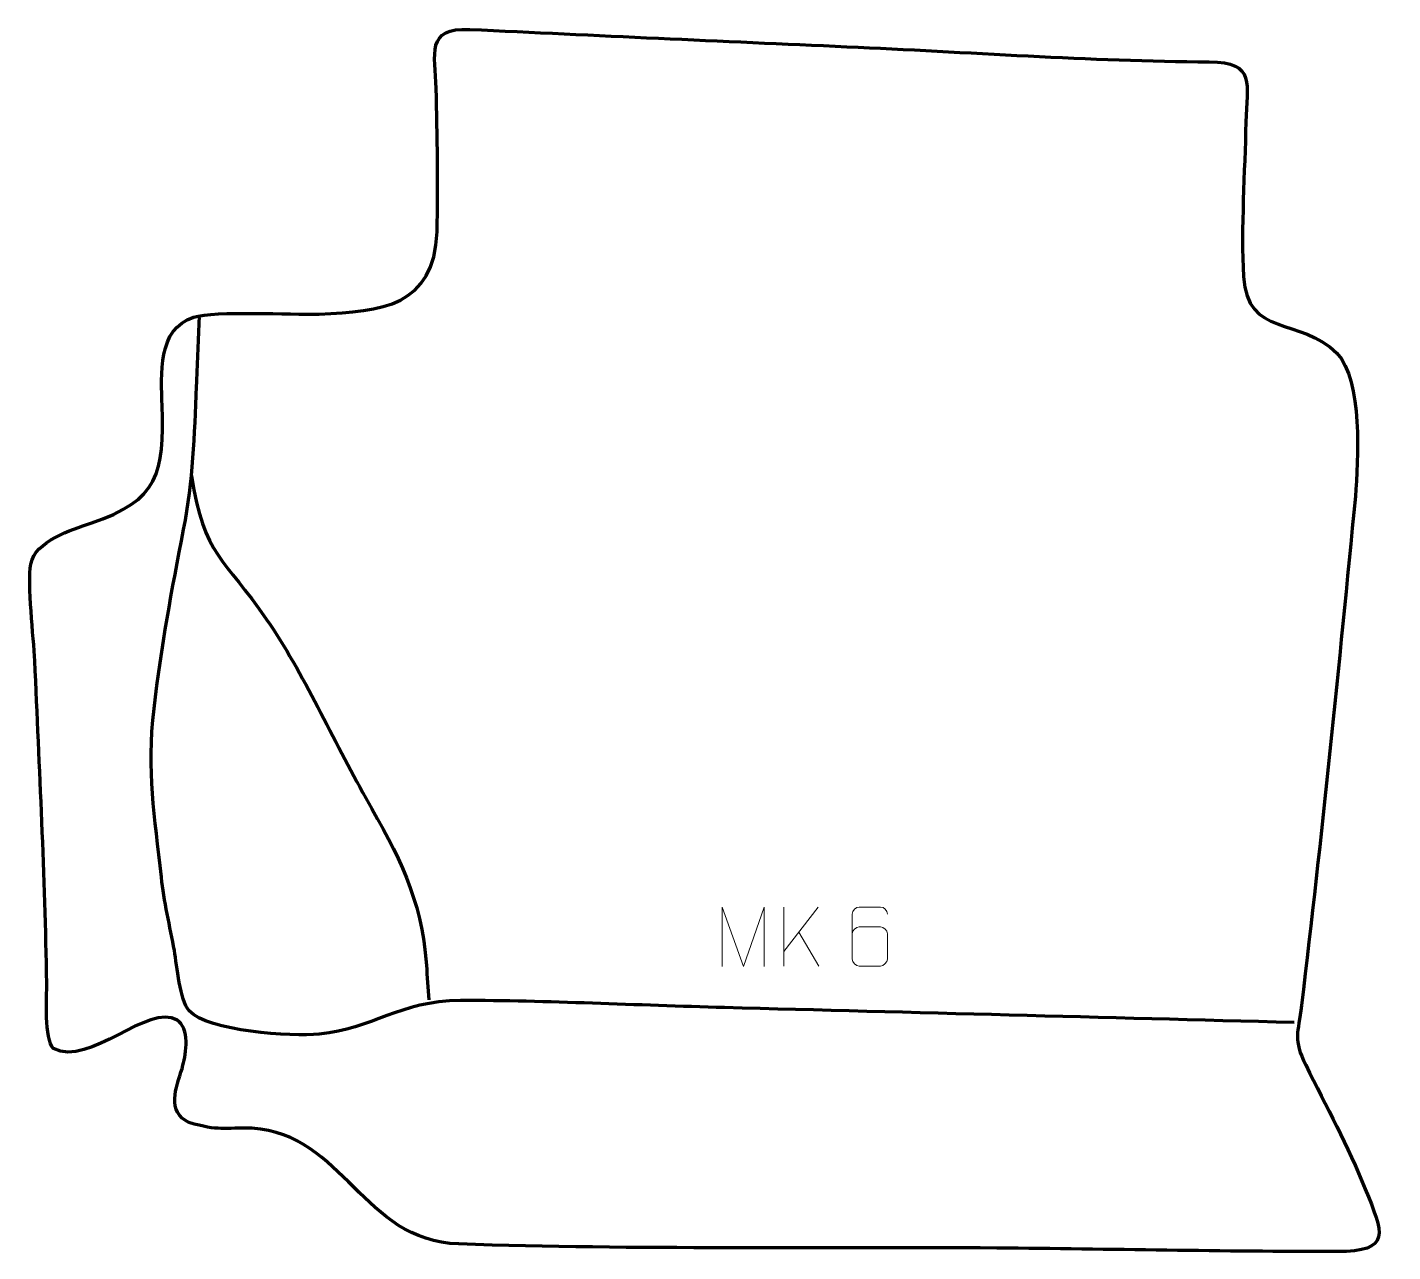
# Model space of a CAD drawing. Header units: millimetres. Extents: x -575 to 1, y 79 to 595.
import ezdxf

# ---------------------------------------------------------------- set-up
doc = ezdxf.new("R2010")
doc.units = ezdxf.units.MM
doc.header["$MEASUREMENT"] = 0
doc.layers.add('layer 2', color=7, linetype='Continuous')
doc.layers.add('layer 3', color=7, linetype='Continuous')

msp = doc.modelspace()

# ---------------------------------------------------------------- linework, layer by layer
at = {"layer": 'layer 2', "color": 142, "lineweight": 158}
for points, knots in [([(-40.8387, 175.5874), (-120.9687, 177.6924), (-201.0987, 179.7974), (-281.2288, 181.9025), (-281.2288, 181.9025), (-318.1106, 182.8898), (-355.7971, 184.8504), (-392.5918, 184.9262), (-392.5918, 184.9262), (-418.7175, 184.6356), (-429.6364, 172.8891), (-452.1966, 170.6943), (-452.1966, 170.6943), (-463.7377, 169.5715), (-499.4178, 171.9121), (-507.0782, 180.5994), (-507.0782, 180.5994), (-511.0976, 185.1576), (-512.1855, 199.3675), (-513.3597, 205.9324), (-513.3597, 205.9324), (-515.1423, 215.829), (-517.8227, 227.0936), (-518.8229, 236.8853), (-518.8229, 236.8853), (-521.5838, 263.1499), (-525.0729, 281.1606), (-521.9237, 308.0675), (-521.9237, 308.0675), (-518.777, 334.1951), (-514.4885, 357.8827), (-509.4525, 383.639), (-509.4525, 383.639), (-505.3674, 404.5317), (-504.8544, 422.9609), (-503.9912, 444.042), (-503.9912, 444.042), (-503.9912, 444.042), (-503.9268, 445.6138), (-503.9268, 445.6138), (-503.9268, 445.6138), (-503.5416, 454.6915), (-503.1569, 463.7691), (-502.7693, 472.8467)], [0, 0, 0, 0, 0.08333333, 0.08333333, 0.08333333, 0.08333333, 0.16666667, 0.16666667, 0.16666667, 0.16666667, 0.25, 0.25, 0.25, 0.25, 0.33333333, 0.33333333, 0.33333333, 0.33333333, 0.41666667, 0.41666667, 0.41666667, 0.41666667, 0.5, 0.5, 0.5, 0.5, 0.58333333, 0.58333333, 0.58333333, 0.58333333, 0.66666667, 0.66666667, 0.66666667, 0.66666667, 0.75, 0.75, 0.75, 0.75, 0.83333333, 0.83333333, 0.83333333, 0.83333333, 1, 1, 1, 1]), ([(-506.1695, 406.2468), (-500.7427, 372.1899), (-492.3551, 371.7376), (-474.431, 345.6731), (-474.431, 345.6731), (-458.7678, 322.8964), (-446.3282, 294.6747), (-432.5581, 270.2328), (-432.5581, 270.2328), (-418.782, 245.7803), (-409.0905, 228.4889), (-407.0119, 199.8512), (-407.0119, 199.8512), (-406.6567, 194.9573), (-406.3275, 190.07), (-405.9311, 185.1784)], [0, 0, 0, 0, 0.2, 0.2, 0.2, 0.2, 0.4, 0.4, 0.4, 0.4, 0.6, 0.6, 0.6, 0.6, 1, 1, 1, 1])]:
    msp.add_open_spline(points, degree=3, knots=knots, dxfattribs=at)
at = {"layer": 'layer 3', "color": 242, "lineweight": 158}
msp.add_open_spline([(-61.2253, 555.3695), (-60.9132, 571.3281), (-56.5856, 580.7212), (-76.697, 580.8459), (-76.697, 580.8459), (-126.867, 581.1573), (-179.2017, 585.0368), (-229.5375, 587.2338), (-229.5375, 587.2338), (-282.5852, 589.5489), (-335.62, 591.9942), (-388.6589, 594.5068), (-388.6589, 594.5068), (-407.417, 595.3953), (-403.293, 584.1211), (-402.8816, 569.5687), (-402.8816, 569.5687), (-402.4029, 549.8263), (-402.0022, 528.86), (-402.4798, 509.1578), (-402.4798, 509.1578), (-403.8478, 477.5532), (-425.9214, 475.5329), (-452.2113, 474.4481), (-452.2113, 474.4481), (-464.3299, 474.1235), (-495.9359, 476.0142), (-505.2616, 473.078), (-505.2616, 473.078), (-520.6121, 468.2448), (-518.9052, 448.8364), (-518.5083, 435.7512), (-518.5083, 435.7512), (-517.704, 407.5409), (-519.7112, 395.844), (-548.6604, 386.2405), (-548.6604, 386.2405), (-556.7513, 383.5564), (-572.1718, 378.691), (-573.9059, 369.0123), (-573.9059, 369.0123), (-575.4114, 360.609), (-572.7516, 337.9969), (-572.2239, 328.1554), (-572.2239, 328.1554), (-570.2781, 282.9561), (-567.9546, 237.4742), (-567.1925, 192.2584), (-567.1925, 192.2584), (-567.1228, 186.417), (-568.3615, 168.7398), (-564.3004, 164.6491), (-564.3004, 164.6491), (-549.3412, 156.6868), (-524.1898, 184.1092), (-512.1859, 176.6026), (-512.1859, 176.6026), (-506.84, 173.2595), (-508.3501, 162.6952), (-509.713, 157.5948), (-509.713, 157.5948), (-511.7541, 149.956), (-516.9899, 139.6286), (-508.6118, 134.2675), (-508.6118, 134.2675), (-508.6118, 134.2675), (-507.1822, 133.4439), (-507.1822, 133.4439), (-507.1822, 133.4439), (-494.676, 129.6461), (-492.2343, 131.3417), (-480.5854, 131.0771), (-480.5854, 131.0771), (-441.4798, 128.3766), (-434.2443, 83.6215), (-393.3451, 82.2116), (-393.3451, 82.2116), (-318.568, 79.6347), (-241.3322, 81.0943), (-166.254, 80.4654), (-166.254, 80.4654), (-118.5435, 80.0657), (-70.5851, 78.9897), (-22.9186, 78.971), (-22.9186, 78.971), (0.7553, 78.9616), (-3.3553, 86.8641), (-10.8237, 105.3858), (-10.8237, 105.3858), (-18.0806, 123.3829), (-27.2674, 140.3862), (-35.9508, 157.7068), (-35.9508, 157.7068), (-41.3493, 168.5015), (-39.1553, 171.1573), (-37.7418, 182.8328), (-37.7418, 182.8328), (-29.1345, 253.9328), (-21.9776, 326.1723), (-14.9577, 397.4605), (-14.9577, 397.4605), (-13.8556, 412.8047), (-11.7762, 446.3461), (-22.8007, 457.9758), (-22.8007, 457.9758), (-38.5636, 473.4403), (-60.6557, 464.5122), (-62.189, 490.2418), (-62.189, 490.2418), (-63.3865, 510.3363), (-61.5893, 534.6236), (-61.2253, 555.3695)], degree=3, knots=[0, 0, 0, 0, 0.03448276, 0.03448276, 0.03448276, 0.03448276, 0.06896552, 0.06896552, 0.06896552, 0.06896552, 0.10344828, 0.10344828, 0.10344828, 0.10344828, 0.13793103, 0.13793103, 0.13793103, 0.13793103, 0.17241379, 0.17241379, 0.17241379, 0.17241379, 0.20689655, 0.20689655, 0.20689655, 0.20689655, 0.24137931, 0.24137931, 0.24137931, 0.24137931, 0.27586207, 0.27586207, 0.27586207, 0.27586207, 0.31034483, 0.31034483, 0.31034483, 0.31034483, 0.34482759, 0.34482759, 0.34482759, 0.34482759, 0.37931034, 0.37931034, 0.37931034, 0.37931034, 0.4137931, 0.4137931, 0.4137931, 0.4137931, 0.44827586, 0.44827586, 0.44827586, 0.44827586, 0.48275862, 0.48275862, 0.48275862, 0.48275862, 0.51724138, 0.51724138, 0.51724138, 0.51724138, 0.55172414, 0.55172414, 0.55172414, 0.55172414, 0.5862069, 0.5862069, 0.5862069, 0.5862069, 0.62068966, 0.62068966, 0.62068966, 0.62068966, 0.65517241, 0.65517241, 0.65517241, 0.65517241, 0.68965517, 0.68965517, 0.68965517, 0.68965517, 0.72413793, 0.72413793, 0.72413793, 0.72413793, 0.75862069, 0.75862069, 0.75862069, 0.75862069, 0.79310345, 0.79310345, 0.79310345, 0.79310345, 0.82758621, 0.82758621, 0.82758621, 0.82758621, 0.86206897, 0.86206897, 0.86206897, 0.86206897, 0.89655172, 0.89655172, 0.89655172, 0.89655172, 0.93103448, 0.93103448, 0.93103448, 0.93103448, 1, 1, 1, 1], dxfattribs=at)
at = {"layer": 'layer 3', "color": 250, "lineweight": 9}
for points, knots in [([(-282.1545, 199.3019), (-282.1545, 199.3019), (-282.1545, 224.2598), (-282.1545, 224.2598), (-282.1545, 224.2598), (-282.1545, 224.2598), (-273.2294, 199.3019), (-273.2294, 199.3019), (-273.2294, 199.3019), (-273.2294, 199.3019), (-264.4695, 224.2593), (-264.4695, 224.2593), (-264.4695, 224.2593), (-264.4695, 224.2593), (-264.4695, 199.3019), (-264.4695, 199.3019)], [0, 0, 0, 0, 0.2, 0.2, 0.2, 0.2, 0.4, 0.4, 0.4, 0.4, 0.6, 0.6, 0.6, 0.6, 1, 1, 1, 1]), ([(-212.4858, 221.3879), (-212.5099, 222.7274), (-213.8661, 224.3806), (-215.438, 224.3463), (-215.438, 224.3463), (-218.4228, 224.346), (-221.408, 224.346), (-224.3934, 224.3463), (-224.3934, 224.3463), (-225.6125, 224.3612), (-227.3407, 222.9236), (-227.3457, 221.3879), (-227.3457, 221.3879), (-227.3454, 215.0274), (-227.3454, 208.6666), (-227.3457, 202.3059), (-227.3457, 202.3059), (-227.341, 201.143), (-225.6125, 199.3719), (-224.3934, 199.3475), (-224.3934, 199.3475), (-221.408, 199.3478), (-218.4228, 199.3478), (-215.438, 199.3475), (-215.438, 199.3475), (-214.1599, 199.3913), (-212.4902, 201.0058), (-212.4858, 202.3059), (-212.4858, 202.3059), (-212.4858, 205.8892), (-212.4858, 209.4723), (-212.4858, 213.055), (-212.4858, 213.055), (-212.5243, 214.5332), (-214.107, 215.9661), (-215.438, 215.9641), (-215.438, 215.9641), (-218.4228, 215.9644), (-221.408, 215.9644), (-224.3934, 215.9641), (-224.3934, 215.9641), (-225.7229, 215.9691), (-227.3659, 214.4618), (-227.3242, 213.0333)], [0, 0, 0, 0, 0.08333333, 0.08333333, 0.08333333, 0.08333333, 0.16666667, 0.16666667, 0.16666667, 0.16666667, 0.25, 0.25, 0.25, 0.25, 0.33333333, 0.33333333, 0.33333333, 0.33333333, 0.41666667, 0.41666667, 0.41666667, 0.41666667, 0.5, 0.5, 0.5, 0.5, 0.58333333, 0.58333333, 0.58333333, 0.58333333, 0.66666667, 0.66666667, 0.66666667, 0.66666667, 0.75, 0.75, 0.75, 0.75, 0.83333333, 0.83333333, 0.83333333, 0.83333333, 1, 1, 1, 1])]:
    msp.add_open_spline(points, degree=3, knots=knots, dxfattribs=at)
for points in [[(-256.1038, 224.2842), (-256.1038, 224.2842), (-256.1038, 199.3306), (-256.1038, 199.3306)], [(-241.7276, 224.2842), (-241.7276, 224.2842), (-256.1038, 205.6445), (-256.1038, 205.6445)], [(-241.4023, 199.4264), (-241.4023, 199.4264), (-249.8728, 213.74), (-249.8728, 213.74)]]:
    msp.add_open_spline(points, degree=3, dxfattribs=at)

doc.saveas('drawing.dxf')
